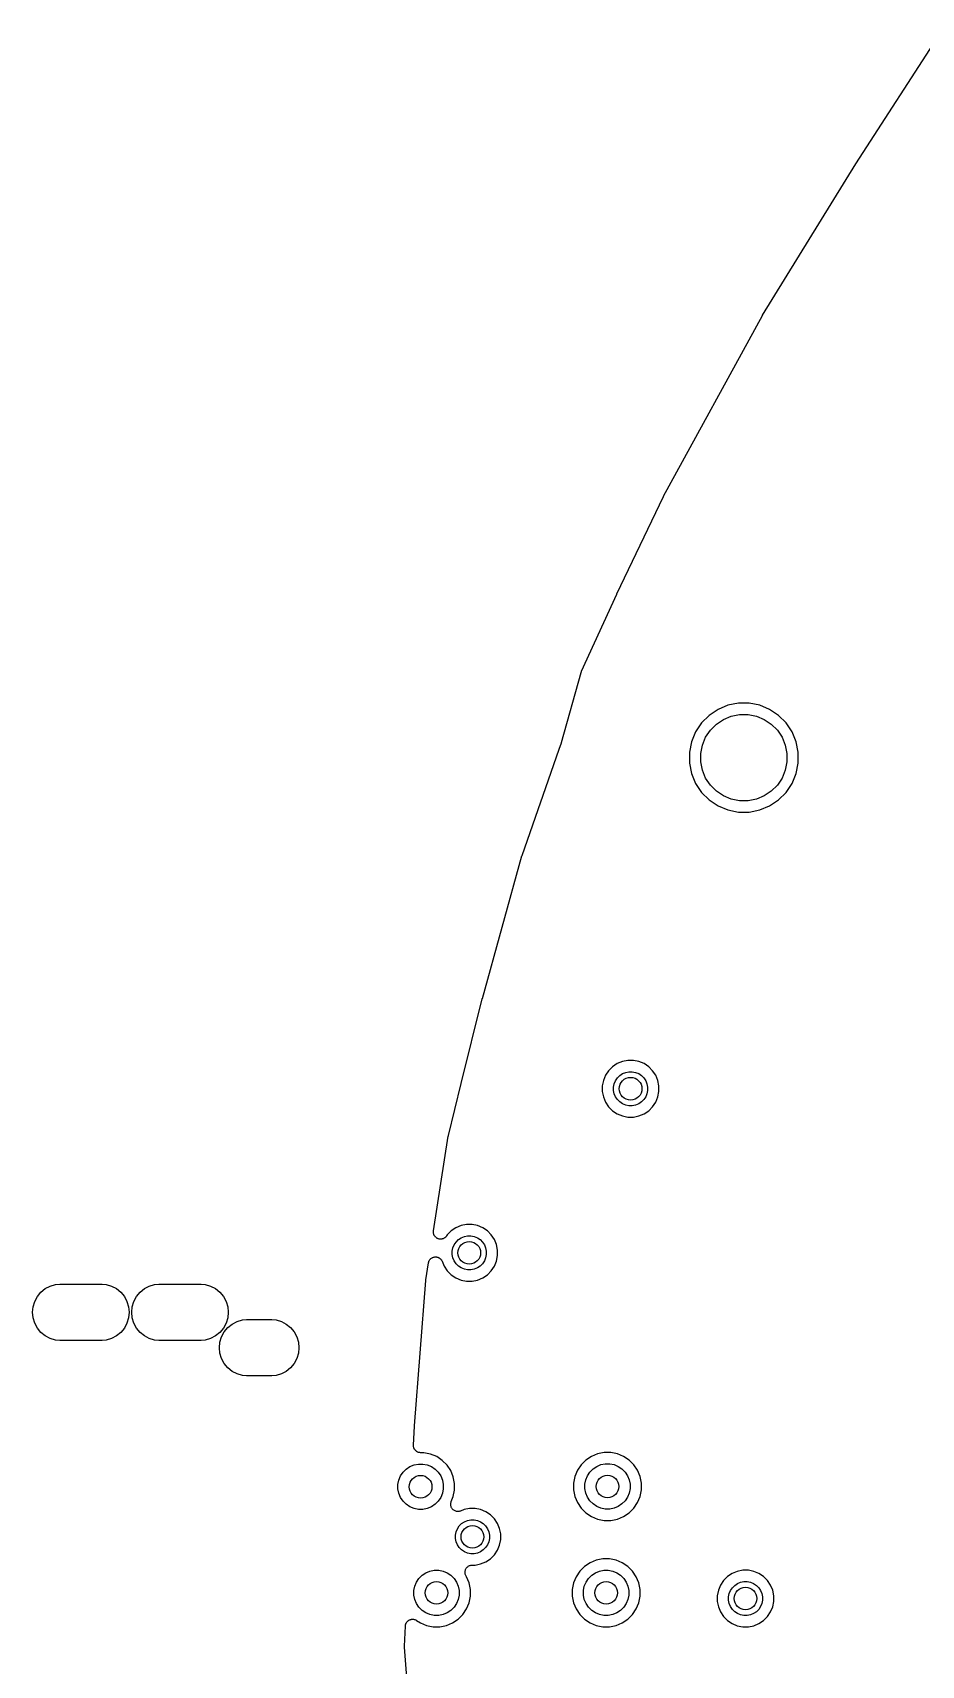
# Model space of a CAD drawing. Extents: x 76.5 to 170.9, y -170.6 to -83.1.
# Drawn here: x 76.45 to 92.15, y -129.04 to -100.19 of the extents above; entities that cross this region are included whole.
import ezdxf

# ---------------------------------------------------------------- set-up
doc = ezdxf.new("R2010")
doc.units = 0
doc.header["$MEASUREMENT"] = 0
doc.layers.add('BLACK', color=7, linetype='CONTINUOUS')

msp = doc.modelspace()

# ---------------------------------------------------------------- linework, layer by layer
at = {"layer": 'BLACK', "linetype": 'CONTINUOUS'}
for p, q in [((90.9988, -102.505), (92.497, -100.187)), ((89.3498, -105.178), (90.9974, -102.507)), ((90.9974, -102.507), (90.9983, -102.505)), ((90.9983, -102.505), (90.9986, -102.505)), ((90.9986, -102.505), (90.9988, -102.505)), ((87.5997, -108.378), (89.3465, -105.184)), ((89.3465, -105.184), (89.3474, -105.182)), ((89.3474, -105.182), (89.3488, -105.18)), ((89.3488, -105.18), (89.3498, -105.178)), ((86.7736, -110.105), (87.5966, -108.384)), ((87.5966, -108.384), (87.5974, -108.382)), ((87.5974, -108.382), (87.5987, -108.38)), ((87.5987, -108.38), (87.5997, -108.378)), ((86.1521, -111.472), (86.7726, -110.107)), ((86.7726, -110.107), (86.7733, -110.105)), ((86.7733, -110.105), (86.7735, -110.105)), ((86.7735, -110.105), (86.7736, -110.105)), ((85.7986, -112.729), (86.1454, -111.49)), ((86.1454, -111.49), (86.1459, -111.488)), ((86.1459, -111.488), (86.1493, -111.48)), ((86.1493, -111.48), (86.1521, -111.472)), ((88.5624, -112.145), (88.4048, -112.25)), ((88.7375, -112.072), (88.5624, -112.145)), ((88.9233, -112.035), (88.7375, -112.072)), ((89.1128, -112.035), (88.9233, -112.035)), ((89.2987, -112.072), (89.1128, -112.035)), ((89.4738, -112.145), (89.2987, -112.072)), ((89.6313, -112.25), (89.4738, -112.145)), ((88.2709, -112.384), (88.1656, -112.542)), ((88.4048, -112.25), (88.2709, -112.384)), ((88.4262, -112.512), (88.5323, -112.405)), ((88.5323, -112.405), (88.6571, -112.322)), ((88.6571, -112.322), (88.7958, -112.265)), ((88.7958, -112.265), (88.943, -112.235)), ((88.943, -112.235), (89.0931, -112.235)), ((89.0931, -112.235), (89.2404, -112.265)), ((89.2404, -112.265), (89.379, -112.322)), ((89.379, -112.322), (89.5038, -112.405)), ((89.5038, -112.405), (89.61, -112.512)), ((89.7653, -112.384), (89.6313, -112.25)), ((89.8706, -112.542), (89.7653, -112.384)), ((85.757, -112.848), (85.7974, -112.733)), ((85.7974, -112.733), (85.7986, -112.729)), ((88.0931, -112.717), (88.0561, -112.903)), ((88.1656, -112.542), (88.0931, -112.717)), ((88.2561, -112.922), (88.2854, -112.775)), ((88.2854, -112.775), (88.3428, -112.636)), ((88.3428, -112.636), (88.4262, -112.512)), ((89.61, -112.512), (89.6934, -112.636)), ((89.6934, -112.636), (89.7508, -112.775)), ((89.7508, -112.775), (89.7801, -112.922)), ((89.9431, -112.717), (89.8706, -112.542)), ((89.9801, -112.903), (89.9431, -112.717)), ((85.0995, -114.727), (85.757, -112.848)), ((88.0561, -112.903), (88.0561, -113.092)), ((88.2561, -113.072), (88.2561, -112.922)), ((88.2854, -113.22), (88.2561, -113.072)), ((89.7801, -113.072), (89.7508, -113.22)), ((89.7801, -112.922), (89.7801, -113.072)), ((89.9801, -113.092), (89.9801, -112.903)), ((88.0561, -113.092), (88.0931, -113.278)), ((88.0931, -113.278), (88.1656, -113.453)), ((88.3428, -113.358), (88.2854, -113.22)), ((88.4262, -113.483), (88.3428, -113.358)), ((89.6934, -113.358), (89.61, -113.483)), ((89.7508, -113.22), (89.6934, -113.358)), ((89.8706, -113.453), (89.9431, -113.278)), ((89.9431, -113.278), (89.9801, -113.092)), ((88.1656, -113.453), (88.2709, -113.611)), ((88.2709, -113.611), (88.4048, -113.745)), ((88.5323, -113.589), (88.4262, -113.483)), ((88.6571, -113.673), (88.5323, -113.589)), ((89.5038, -113.589), (89.379, -113.673)), ((89.61, -113.483), (89.5038, -113.589)), ((89.6313, -113.745), (89.7653, -113.611)), ((89.7653, -113.611), (89.8706, -113.453)), ((88.4048, -113.745), (88.5624, -113.85)), ((88.5624, -113.85), (88.7375, -113.922)), ((88.7958, -113.73), (88.6571, -113.673)), ((88.7375, -113.922), (88.9233, -113.959)), ((88.943, -113.759), (88.7958, -113.73)), ((89.0931, -113.759), (88.943, -113.759)), ((89.2404, -113.73), (89.0931, -113.759)), ((89.1128, -113.959), (89.2987, -113.922)), ((89.379, -113.673), (89.2404, -113.73)), ((89.2987, -113.922), (89.4738, -113.85)), ((89.4738, -113.85), (89.6313, -113.745)), ((88.9233, -113.959), (89.1128, -113.959)), ((84.3986, -117.254), (85.097, -114.735)), ((85.097, -114.735), (85.0974, -114.733)), ((85.0974, -114.733), (85.0987, -114.73)), ((85.0987, -114.73), (85.0995, -114.727)), ((84.0271, -118.755), (84.3977, -117.257)), ((84.3977, -117.257), (84.3981, -117.256)), ((84.3981, -117.256), (84.3984, -117.255)), ((84.3984, -117.255), (84.3986, -117.254)), ((86.6297, -118.529), (86.575, -118.61)), ((86.6994, -118.459), (86.6297, -118.529)), ((86.7813, -118.404), (86.6994, -118.459)), ((86.8722, -118.366), (86.7813, -118.404)), ((86.9688, -118.347), (86.8722, -118.366)), ((86.876, -118.581), (86.9306, -118.559)), ((86.9306, -118.559), (86.9885, -118.547)), ((87.0673, -118.347), (86.9688, -118.347)), ((86.9885, -118.547), (87.0476, -118.547)), ((87.0476, -118.547), (87.1056, -118.559)), ((87.1639, -118.366), (87.0673, -118.347)), ((87.1056, -118.559), (87.1602, -118.581)), ((87.2549, -118.404), (87.1639, -118.366)), ((87.3368, -118.459), (87.2549, -118.404)), ((87.4065, -118.529), (87.3368, -118.459)), ((87.4612, -118.61), (87.4065, -118.529)), ((83.7994, -119.675), (84.0271, -118.755)), ((84.0271, -118.755), (84.0271, -118.755)), ((86.5373, -118.701), (86.5181, -118.798)), ((86.5181, -118.798), (86.5181, -118.897)), ((86.575, -118.61), (86.5373, -118.701)), ((86.7181, -118.818), (86.7296, -118.76)), ((86.7181, -118.877), (86.7181, -118.818)), ((86.7296, -118.76), (86.7522, -118.705)), ((86.7522, -118.705), (86.7851, -118.656)), ((86.7851, -118.656), (86.8269, -118.614)), ((86.8269, -118.614), (86.876, -118.581)), ((87.1602, -118.581), (87.2093, -118.614)), ((87.2093, -118.614), (87.2511, -118.656)), ((87.2511, -118.656), (87.2839, -118.705)), ((87.2839, -118.705), (87.3066, -118.76)), ((87.3066, -118.76), (87.3181, -118.818)), ((87.3181, -118.818), (87.3181, -118.877)), ((87.4989, -118.701), (87.4612, -118.61)), ((87.5181, -118.798), (87.4989, -118.701)), ((87.5181, -118.897), (87.5181, -118.798)), ((86.5181, -118.897), (86.5373, -118.993)), ((86.5373, -118.993), (86.575, -119.084)), ((86.575, -119.084), (86.6297, -119.166)), ((86.7296, -118.935), (86.7181, -118.877)), ((86.7522, -118.989), (86.7296, -118.935)), ((86.7851, -119.039), (86.7522, -118.989)), ((86.8269, -119.08), (86.7851, -119.039)), ((86.876, -119.113), (86.8269, -119.08)), ((86.9306, -119.136), (86.876, -119.113)), ((86.9885, -119.147), (86.9306, -119.136)), ((87.1056, -119.136), (87.0476, -119.147)), ((87.1602, -119.113), (87.1056, -119.136)), ((87.2093, -119.08), (87.1602, -119.113)), ((87.2511, -119.039), (87.2093, -119.08)), ((87.2839, -118.989), (87.2511, -119.039)), ((87.3066, -118.935), (87.2839, -118.989)), ((87.3181, -118.877), (87.3066, -118.935)), ((87.4065, -119.166), (87.4612, -119.084)), ((87.4612, -119.084), (87.4989, -118.993)), ((87.4989, -118.993), (87.5181, -118.897)), ((86.6297, -119.166), (86.6994, -119.236)), ((86.6994, -119.236), (86.7813, -119.29)), ((86.7813, -119.29), (86.8722, -119.328)), ((86.8722, -119.328), (86.9688, -119.347)), ((86.9688, -119.347), (87.0673, -119.347)), ((87.0476, -119.147), (86.9885, -119.147)), ((87.0673, -119.347), (87.1639, -119.328)), ((87.1639, -119.328), (87.2549, -119.29)), ((87.2549, -119.29), (87.3368, -119.236)), ((87.3368, -119.236), (87.4065, -119.166)), ((83.5348, -121.359), (83.7972, -119.686)), ((83.7972, -119.686), (83.7975, -119.684)), ((83.7975, -119.684), (83.7987, -119.68)), ((83.7987, -119.68), (83.7994, -119.675)), ((83.5333, -121.378), (83.5343, -121.369)), ((83.5335, -121.381), (83.5333, -121.378)), ((83.5334, -121.384), (83.5335, -121.381)), ((83.5347, -121.393), (83.5334, -121.384)), ((83.5343, -121.369), (83.5348, -121.359)), ((83.5356, -121.403), (83.5347, -121.393)), ((83.5364, -121.406), (83.5356, -121.403)), ((83.5368, -121.408), (83.5364, -121.406)), ((83.54, -121.417), (83.5368, -121.408)), ((83.5427, -121.427), (83.54, -121.417)), ((83.544, -121.429), (83.5427, -121.427)), ((83.5449, -121.432), (83.544, -121.429)), ((83.5498, -121.44), (83.5449, -121.432)), ((83.5543, -121.449), (83.5498, -121.44)), ((83.556, -121.451), (83.5543, -121.449)), ((83.5574, -121.453), (83.556, -121.451)), ((83.5638, -121.46), (83.5574, -121.453)), ((83.7649, -121.451), (83.7586, -121.458)), ((83.7659, -121.449), (83.7649, -121.451)), ((83.7797, -121.429), (83.7659, -121.449)), ((83.8494, -121.359), (83.7797, -121.429)), ((83.9313, -121.304), (83.8494, -121.359)), ((84.0222, -121.266), (83.9313, -121.304)), ((84.1188, -121.247), (84.0222, -121.266)), ((84.0806, -121.459), (84.1385, -121.447)), ((84.2173, -121.247), (84.1188, -121.247)), ((84.1385, -121.447), (84.1976, -121.447)), ((84.1976, -121.447), (84.2556, -121.459)), ((84.3139, -121.266), (84.2173, -121.247)), ((84.4049, -121.304), (84.3139, -121.266)), ((84.4868, -121.359), (84.4049, -121.304)), ((84.5565, -121.429), (84.4868, -121.359)), ((84.6112, -121.51), (84.5565, -121.429)), ((83.5699, -121.468), (83.5638, -121.46)), ((83.572, -121.47), (83.5699, -121.468)), ((83.5738, -121.472), (83.572, -121.47)), ((83.5815, -121.478), (83.5738, -121.472)), ((83.589, -121.484), (83.5815, -121.478)), ((83.5914, -121.485), (83.589, -121.484)), ((83.5935, -121.487), (83.5914, -121.485)), ((83.6023, -121.491), (83.5935, -121.487)), ((83.6108, -121.496), (83.6023, -121.491)), ((83.6133, -121.496), (83.6108, -121.496)), ((83.6158, -121.498), (83.6133, -121.496)), ((83.6252, -121.5), (83.6158, -121.498)), ((83.6344, -121.503), (83.6252, -121.5)), ((83.6371, -121.503), (83.6344, -121.503)), ((83.6397, -121.504), (83.6371, -121.503)), ((83.6494, -121.505), (83.6397, -121.504)), ((83.6591, -121.506), (83.6494, -121.505)), ((83.6618, -121.505), (83.6591, -121.506)), ((83.6645, -121.506), (83.6618, -121.505)), ((83.6741, -121.504), (83.6645, -121.506)), ((83.6838, -121.504), (83.6741, -121.504)), ((83.6864, -121.503), (83.6838, -121.504)), ((83.689, -121.502), (83.6864, -121.503)), ((83.6982, -121.499), (83.689, -121.502)), ((83.7076, -121.497), (83.6982, -121.499)), ((83.71, -121.495), (83.7076, -121.497)), ((83.7125, -121.494), (83.71, -121.495)), ((83.7209, -121.49), (83.7125, -121.494)), ((83.7295, -121.485), (83.7209, -121.49)), ((83.7317, -121.483), (83.7295, -121.485)), ((83.734, -121.482), (83.7317, -121.483)), ((83.7413, -121.476), (83.734, -121.482)), ((83.7489, -121.47), (83.7413, -121.476)), ((83.7507, -121.468), (83.7489, -121.47)), ((83.7527, -121.466), (83.7507, -121.468)), ((83.7586, -121.458), (83.7527, -121.466)), ((83.8681, -121.718), (83.8796, -121.66)), ((83.8681, -121.777), (83.8681, -121.718)), ((83.8796, -121.66), (83.9022, -121.605)), ((83.9022, -121.605), (83.9351, -121.556)), ((83.9351, -121.556), (83.9768, -121.514)), ((83.9768, -121.514), (84.026, -121.481)), ((84.026, -121.481), (84.0806, -121.459)), ((84.2556, -121.459), (84.3102, -121.481)), ((84.3102, -121.481), (84.3593, -121.514)), ((84.3593, -121.514), (84.4011, -121.556)), ((84.4011, -121.556), (84.4339, -121.605)), ((84.4339, -121.605), (84.4566, -121.66)), ((84.4566, -121.66), (84.4681, -121.718)), ((84.4681, -121.718), (84.4681, -121.777)), ((84.6489, -121.601), (84.6112, -121.51)), ((84.6681, -121.698), (84.6489, -121.601)), ((84.6681, -121.797), (84.6681, -121.698)), ((83.3989, -122.226), (83.446, -121.926)), ((83.446, -121.926), (83.4462, -121.924)), ((83.4462, -121.924), (83.4469, -121.921)), ((83.4469, -121.921), (83.4471, -121.919)), ((83.4471, -121.919), (83.4501, -121.91)), ((83.4501, -121.91), (83.4528, -121.9)), ((83.4528, -121.9), (83.4539, -121.898)), ((83.4539, -121.898), (83.4546, -121.895)), ((83.4546, -121.895), (83.4594, -121.887)), ((83.4594, -121.887), (83.4639, -121.878)), ((83.4639, -121.878), (83.4653, -121.876)), ((83.4653, -121.876), (83.4665, -121.874)), ((83.4665, -121.874), (83.4729, -121.866)), ((83.4729, -121.866), (83.479, -121.858)), ((83.479, -121.858), (83.4808, -121.857)), ((83.4808, -121.857), (83.4824, -121.855)), ((83.4824, -121.855), (83.4902, -121.848)), ((83.4902, -121.848), (83.4977, -121.842)), ((83.4977, -121.842), (83.4998, -121.841)), ((83.4998, -121.841), (83.5017, -121.839)), ((83.5017, -121.839), (83.5105, -121.834)), ((83.5105, -121.834), (83.5192, -121.829)), ((83.5192, -121.829), (83.5215, -121.829)), ((83.5215, -121.829), (83.5236, -121.828)), ((83.5236, -121.828), (83.5332, -121.825)), ((83.5332, -121.825), (83.5427, -121.822)), ((83.5427, -121.822), (83.5451, -121.821)), ((83.5451, -121.821), (83.5474, -121.821)), ((83.5474, -121.821), (83.5574, -121.82)), ((83.5574, -121.82), (83.5672, -121.818)), ((83.5672, -121.818), (83.5697, -121.818)), ((83.5697, -121.818), (83.5721, -121.818)), ((83.5721, -121.818), (83.582, -121.819)), ((83.582, -121.819), (83.592, -121.82)), ((83.592, -121.82), (83.5943, -121.821)), ((83.5943, -121.821), (83.5967, -121.821)), ((83.5967, -121.821), (83.6063, -121.824)), ((83.6063, -121.824), (83.6159, -121.826)), ((83.6159, -121.826), (83.6181, -121.827)), ((83.6181, -121.827), (83.6204, -121.828)), ((83.6204, -121.828), (83.6292, -121.833)), ((83.6292, -121.833), (83.6382, -121.837)), ((83.6382, -121.837), (83.6401, -121.839)), ((83.6401, -121.839), (83.6423, -121.84)), ((83.6423, -121.84), (83.65, -121.846)), ((83.65, -121.846), (83.6579, -121.852)), ((83.6579, -121.852), (83.6595, -121.854)), ((83.6595, -121.854), (83.6614, -121.856)), ((83.6614, -121.856), (83.6677, -121.863)), ((83.6677, -121.863), (83.6743, -121.871)), ((83.6743, -121.871), (83.6755, -121.873)), ((83.6755, -121.873), (83.6771, -121.875)), ((83.6771, -121.875), (83.6818, -121.884)), ((83.6818, -121.884), (83.6868, -121.892)), ((83.6868, -121.892), (83.6876, -121.894)), ((83.6876, -121.894), (83.6888, -121.897)), ((83.6888, -121.897), (83.725, -121.984)), ((83.725, -121.984), (83.7797, -122.066)), ((83.8796, -121.835), (83.8681, -121.777)), ((83.9022, -121.889), (83.8796, -121.835)), ((83.9351, -121.939), (83.9022, -121.889)), ((83.9768, -121.98), (83.9351, -121.939)), ((84.026, -122.013), (83.9768, -121.98)), ((84.0806, -122.036), (84.026, -122.013)), ((84.3102, -122.013), (84.2556, -122.036)), ((84.3593, -121.98), (84.3102, -122.013)), ((84.4011, -121.939), (84.3593, -121.98)), ((84.4339, -121.889), (84.4011, -121.939)), ((84.4566, -121.835), (84.4339, -121.889)), ((84.4681, -121.777), (84.4566, -121.835)), ((84.5565, -122.066), (84.6112, -121.984)), ((84.6112, -121.984), (84.6489, -121.893)), ((84.6489, -121.893), (84.6681, -121.797)), ((76.764, -122.334), (76.8582, -122.305)), ((76.8582, -122.305), (76.9317, -122.298)), ((76.9317, -122.298), (77.6808, -122.298)), ((77.6808, -122.298), (77.7543, -122.305)), ((77.7543, -122.305), (77.8485, -122.334)), ((78.514, -122.334), (78.6082, -122.305)), ((78.6082, -122.305), (78.6817, -122.298)), ((78.6817, -122.298), (79.4308, -122.298)), ((79.4308, -122.298), (79.5043, -122.305)), ((79.5043, -122.305), (79.5985, -122.334)), ((83.1982, -124.804), (83.3977, -122.236)), ((83.3977, -122.236), (83.3979, -122.234)), ((83.3979, -122.234), (83.3986, -122.23)), ((83.3986, -122.23), (83.3989, -122.226)), ((83.7797, -122.066), (83.8494, -122.136)), ((83.8494, -122.136), (83.9313, -122.19)), ((83.9313, -122.19), (84.0222, -122.228)), ((84.0222, -122.228), (84.1188, -122.247)), ((84.1385, -122.047), (84.0806, -122.036)), ((84.1188, -122.247), (84.2173, -122.247)), ((84.1976, -122.047), (84.1385, -122.047)), ((84.2556, -122.036), (84.1976, -122.047)), ((84.2173, -122.247), (84.3139, -122.228)), ((84.3139, -122.228), (84.4049, -122.19)), ((84.4049, -122.19), (84.4868, -122.136)), ((84.4868, -122.136), (84.5565, -122.066)), ((76.4635, -122.7), (76.4921, -122.605)), ((76.4921, -122.605), (76.5385, -122.519)), ((76.5385, -122.519), (76.601, -122.442)), ((76.601, -122.442), (76.6771, -122.38)), ((76.6771, -122.38), (76.764, -122.334)), ((77.8485, -122.334), (77.9354, -122.38)), ((77.9354, -122.38), (78.0115, -122.442)), ((78.0115, -122.442), (78.074, -122.519)), ((78.074, -122.519), (78.1204, -122.605)), ((78.1204, -122.605), (78.149, -122.7)), ((78.2135, -122.7), (78.2421, -122.605)), ((78.2421, -122.605), (78.2885, -122.519)), ((78.2885, -122.519), (78.351, -122.442)), ((78.351, -122.442), (78.4271, -122.38)), ((78.4271, -122.38), (78.514, -122.334)), ((79.5985, -122.334), (79.6854, -122.38)), ((79.6854, -122.38), (79.7615, -122.442)), ((79.7615, -122.442), (79.824, -122.519)), ((79.824, -122.519), (79.8704, -122.605)), ((79.8704, -122.605), (79.899, -122.7)), ((76.4538, -122.798), (76.4635, -122.7)), ((76.4635, -122.896), (76.4538, -122.798)), ((76.4921, -122.99), (76.4635, -122.896)), ((78.149, -122.896), (78.1204, -122.99)), ((78.149, -122.7), (78.1587, -122.798)), ((78.1587, -122.798), (78.149, -122.896)), ((78.2038, -122.798), (78.2135, -122.7)), ((78.2135, -122.896), (78.2038, -122.798)), ((78.2421, -122.99), (78.2135, -122.896)), ((79.899, -122.896), (79.8704, -122.99)), ((79.899, -122.7), (79.9087, -122.798)), ((79.9087, -122.798), (79.899, -122.896)), ((76.5385, -123.077), (76.4921, -122.99)), ((76.601, -123.153), (76.5385, -123.077)), ((76.6771, -123.216), (76.601, -123.153)), ((78.0115, -123.153), (77.9354, -123.216)), ((78.074, -123.077), (78.0115, -123.153)), ((78.1204, -122.99), (78.074, -123.077)), ((78.2885, -123.077), (78.2421, -122.99)), ((78.351, -123.153), (78.2885, -123.077)), ((78.4271, -123.216), (78.351, -123.153)), ((79.7615, -123.153), (79.6854, -123.216)), ((79.824, -123.077), (79.7615, -123.153)), ((79.7921, -123.23), (79.8385, -123.144)), ((79.8704, -122.99), (79.824, -123.077)), ((79.8385, -123.144), (79.901, -123.067)), ((79.901, -123.067), (79.9771, -123.005)), ((79.9771, -123.005), (80.064, -122.959)), ((80.064, -122.959), (80.1582, -122.93)), ((80.1582, -122.93), (80.2317, -122.923)), ((80.2317, -122.923), (80.6808, -122.923)), ((80.6808, -122.923), (80.7543, -122.93)), ((80.7543, -122.93), (80.8485, -122.959)), ((80.8485, -122.959), (80.9354, -123.005)), ((80.9354, -123.005), (81.0115, -123.067)), ((81.0115, -123.067), (81.074, -123.144)), ((81.074, -123.144), (81.1204, -123.23)), ((76.764, -123.262), (76.6771, -123.216)), ((76.8582, -123.291), (76.764, -123.262)), ((76.9317, -123.298), (76.8582, -123.291)), ((77.6808, -123.298), (76.9317, -123.298)), ((77.7543, -123.291), (77.6808, -123.298)), ((77.8485, -123.262), (77.7543, -123.291)), ((77.9354, -123.216), (77.8485, -123.262)), ((78.514, -123.262), (78.4271, -123.216)), ((78.6082, -123.291), (78.514, -123.262)), ((78.6817, -123.298), (78.6082, -123.291)), ((79.4308, -123.298), (78.6817, -123.298)), ((79.5043, -123.291), (79.4308, -123.298)), ((79.5985, -123.262), (79.5043, -123.291)), ((79.6854, -123.216), (79.5985, -123.262)), ((79.7538, -123.423), (79.7635, -123.325)), ((79.7635, -123.521), (79.7538, -123.423)), ((79.7635, -123.325), (79.7921, -123.23)), ((81.1204, -123.23), (81.149, -123.325)), ((81.149, -123.325), (81.1587, -123.423)), ((81.1587, -123.423), (81.149, -123.521)), ((79.7921, -123.615), (79.7635, -123.521)), ((79.8385, -123.702), (79.7921, -123.615)), ((79.901, -123.778), (79.8385, -123.702)), ((81.074, -123.702), (81.0115, -123.778)), ((81.1204, -123.615), (81.074, -123.702)), ((81.149, -123.521), (81.1204, -123.615)), ((79.9771, -123.841), (79.901, -123.778)), ((80.064, -123.887), (79.9771, -123.841)), ((80.1582, -123.916), (80.064, -123.887)), ((80.2317, -123.923), (80.1582, -123.916)), ((80.6808, -123.923), (80.2317, -123.923)), ((80.7543, -123.916), (80.6808, -123.923)), ((80.8485, -123.887), (80.7543, -123.916)), ((80.9354, -123.841), (80.8485, -123.887)), ((81.0115, -123.778), (80.9354, -123.841)), ((83.1828, -125.147), (83.198, -124.808)), ((83.198, -124.808), (83.1981, -124.806)), ((83.1981, -124.806), (83.1983, -124.805)), ((83.1983, -124.805), (83.1982, -124.804)), ((83.1826, -125.152), (83.1829, -125.149)), ((83.1835, -125.162), (83.1826, -125.152)), ((83.1829, -125.149), (83.1828, -125.147)), ((83.1841, -125.172), (83.1835, -125.162)), ((83.1847, -125.174), (83.1841, -125.172)), ((83.1849, -125.177), (83.1847, -125.174)), ((83.1877, -125.186), (83.1849, -125.177)), ((83.1902, -125.196), (83.1877, -125.186)), ((83.1912, -125.198), (83.1902, -125.196)), ((83.1919, -125.2), (83.1912, -125.198)), ((83.1965, -125.209), (83.1919, -125.2)), ((83.1914, -125.495), (83.2687, -125.48)), ((83.2008, -125.218), (83.1965, -125.209)), ((83.2023, -125.22), (83.2008, -125.218)), ((83.2034, -125.222), (83.2023, -125.22)), ((83.2096, -125.23), (83.2034, -125.222)), ((83.2156, -125.238), (83.2096, -125.23)), ((83.2174, -125.24), (83.2156, -125.238)), ((83.2189, -125.242), (83.2174, -125.24)), ((83.2266, -125.248), (83.2189, -125.242)), ((83.234, -125.255), (83.2266, -125.248)), ((83.236, -125.256), (83.234, -125.255)), ((83.2379, -125.258), (83.236, -125.256)), ((83.2466, -125.262), (83.2379, -125.258)), ((83.2552, -125.268), (83.2466, -125.262)), ((83.2575, -125.268), (83.2552, -125.268)), ((83.2596, -125.27), (83.2575, -125.268)), ((83.2691, -125.273), (83.2596, -125.27)), ((83.2687, -125.48), (83.3475, -125.48)), ((83.2786, -125.276), (83.2691, -125.273)), ((83.2809, -125.276), (83.2786, -125.276)), ((83.2832, -125.277), (83.2809, -125.276)), ((83.2932, -125.278), (83.2832, -125.277)), ((83.3031, -125.28), (83.2932, -125.278)), ((83.3055, -125.28), (83.3031, -125.28)), ((83.3079, -125.28), (83.3055, -125.28)), ((83.3096, -125.28), (83.3079, -125.28)), ((83.3672, -125.28), (83.3096, -125.28)), ((83.3475, -125.48), (83.4248, -125.495)), ((83.4831, -125.303), (83.3672, -125.28)), ((83.5923, -125.348), (83.4831, -125.303)), ((83.6906, -125.414), (83.5923, -125.348)), ((83.7741, -125.497), (83.6906, -125.414)), ((86.144, -125.492), (86.0784, -125.59)), ((86.2276, -125.409), (86.144, -125.492)), ((86.3259, -125.343), (86.2276, -125.409)), ((86.4351, -125.298), (86.3259, -125.343)), ((86.4206, -125.52), (86.4934, -125.49)), ((86.551, -125.275), (86.4351, -125.298)), ((86.4934, -125.49), (86.5707, -125.475)), ((86.6692, -125.275), (86.551, -125.275)), ((86.5707, -125.475), (86.6495, -125.475)), ((86.6495, -125.475), (86.7268, -125.49)), ((86.7851, -125.298), (86.6692, -125.275)), ((86.7268, -125.49), (86.7996, -125.52)), ((86.8943, -125.343), (86.7851, -125.298)), ((86.9926, -125.409), (86.8943, -125.343)), ((87.0761, -125.492), (86.9926, -125.409)), ((87.1418, -125.59), (87.0761, -125.492)), ((82.9081, -125.84), (82.9235, -125.763)), ((82.9235, -125.763), (82.9536, -125.69)), ((82.9536, -125.69), (82.9974, -125.625)), ((82.9974, -125.625), (83.0531, -125.569)), ((83.0531, -125.569), (83.1186, -125.525)), ((83.1186, -125.525), (83.1914, -125.495)), ((83.4248, -125.495), (83.4976, -125.525)), ((83.4976, -125.525), (83.5631, -125.569)), ((83.5631, -125.569), (83.6188, -125.625)), ((83.6188, -125.625), (83.6626, -125.69)), ((83.6626, -125.69), (83.6927, -125.763)), ((83.6927, -125.763), (83.7081, -125.84)), ((83.8398, -125.596), (83.7741, -125.497)), ((83.885, -125.705), (83.8398, -125.596)), ((83.9081, -125.821), (83.885, -125.705)), ((86.0331, -125.7), (86.0101, -125.816)), ((86.0784, -125.59), (86.0331, -125.7)), ((86.2101, -125.835), (86.2255, -125.758)), ((86.2255, -125.758), (86.2556, -125.685)), ((86.2556, -125.685), (86.2994, -125.62)), ((86.2994, -125.62), (86.3551, -125.564)), ((86.3551, -125.564), (86.4206, -125.52)), ((86.7996, -125.52), (86.8651, -125.564)), ((86.8651, -125.564), (86.9208, -125.62)), ((86.9208, -125.62), (86.9646, -125.685)), ((86.9646, -125.685), (86.9947, -125.758)), ((86.9947, -125.758), (87.0101, -125.835)), ((87.187, -125.7), (87.1418, -125.59)), ((87.2101, -125.816), (87.187, -125.7)), ((82.9081, -125.919), (82.9081, -125.84)), ((82.9235, -125.996), (82.9081, -125.919)), ((82.9536, -126.069), (82.9235, -125.996)), ((82.9974, -126.135), (82.9536, -126.069)), ((83.6626, -126.069), (83.6188, -126.135)), ((83.6927, -125.996), (83.6626, -126.069)), ((83.7081, -125.919), (83.6927, -125.996)), ((83.7081, -125.84), (83.7081, -125.919)), ((83.8486, -126.143), (83.885, -126.055)), ((83.885, -126.055), (83.9081, -125.939)), ((83.9081, -125.939), (83.9081, -125.821)), ((86.0101, -125.816), (86.0101, -125.934)), ((86.0101, -125.934), (86.0331, -126.05)), ((86.0331, -126.05), (86.0784, -126.159)), ((86.2101, -125.914), (86.2101, -125.835)), ((86.2255, -125.991), (86.2101, -125.914)), ((86.2556, -126.064), (86.2255, -125.991)), ((86.2994, -126.13), (86.2556, -126.064)), ((86.9646, -126.064), (86.9208, -126.13)), ((86.9947, -125.991), (86.9646, -126.064)), ((87.0101, -125.914), (86.9947, -125.991)), ((87.0101, -125.835), (87.0101, -125.914)), ((87.1418, -126.159), (87.187, -126.05)), ((87.187, -126.05), (87.2101, -125.934)), ((87.2101, -125.934), (87.2101, -125.816)), ((83.0531, -126.19), (82.9974, -126.135)), ((83.1186, -126.234), (83.0531, -126.19)), ((83.1914, -126.264), (83.1186, -126.234)), ((83.2687, -126.28), (83.1914, -126.264)), ((83.3475, -126.28), (83.2687, -126.28)), ((83.4248, -126.264), (83.3475, -126.28)), ((83.4976, -126.234), (83.4248, -126.264)), ((83.5631, -126.19), (83.4976, -126.234)), ((83.6188, -126.135), (83.5631, -126.19)), ((83.839, -126.191), (83.8402, -126.179)), ((83.8401, -126.203), (83.839, -126.191)), ((83.839, -126.191), (83.839, -126.191)), ((83.839, -126.191), (83.839, -126.191)), ((83.8413, -126.215), (83.8401, -126.203)), ((83.8402, -126.179), (83.8414, -126.166)), ((83.8413, -126.216), (83.8413, -126.215)), ((83.8448, -126.227), (83.8413, -126.216)), ((83.8413, -126.216), (83.8413, -126.216)), ((83.8414, -126.166), (83.8415, -126.166)), ((83.8415, -126.166), (83.8451, -126.154)), ((83.8415, -126.166), (83.8415, -126.166)), ((83.8483, -126.239), (83.8448, -126.227)), ((83.8451, -126.154), (83.8486, -126.143)), ((83.8484, -126.239), (83.8483, -126.239)), ((83.8485, -126.239), (83.8484, -126.239)), ((83.8542, -126.25), (83.8485, -126.239)), ((83.8598, -126.261), (83.8542, -126.25)), ((83.86, -126.261), (83.8598, -126.261)), ((83.8601, -126.261), (83.86, -126.261)), ((83.8679, -126.271), (83.8601, -126.261)), ((83.8754, -126.28), (83.8679, -126.271)), ((83.8755, -126.28), (83.8754, -126.28)), ((83.8757, -126.281), (83.8755, -126.28)), ((83.8851, -126.288), (83.8757, -126.281)), ((83.8944, -126.296), (83.8851, -126.288)), ((83.8946, -126.296), (83.8944, -126.296)), ((83.8948, -126.296), (83.8946, -126.296)), ((83.9054, -126.302), (83.8948, -126.296)), ((83.9161, -126.308), (83.9054, -126.302)), ((83.9163, -126.308), (83.9161, -126.308)), ((83.9165, -126.308), (83.9163, -126.308)), ((83.9283, -126.312), (83.9165, -126.308)), ((83.9398, -126.316), (83.9283, -126.312)), ((83.94, -126.316), (83.9398, -126.316)), ((83.9402, -126.316), (83.94, -126.316)), ((83.9524, -126.317), (83.9402, -126.316)), ((83.9644, -126.318), (83.9524, -126.317)), ((83.9646, -126.318), (83.9644, -126.318)), ((83.9649, -126.318), (83.9646, -126.318)), ((83.977, -126.317), (83.9649, -126.318)), ((83.9891, -126.316), (83.977, -126.317)), ((83.9893, -126.316), (83.9891, -126.316)), ((83.9895, -126.316), (83.9893, -126.316)), ((84.0011, -126.313), (83.9895, -126.316)), ((84.0129, -126.309), (84.0011, -126.313)), ((84.0133, -126.309), (84.0129, -126.309)), ((84.0146, -126.309), (84.0133, -126.309)), ((84.0133, -126.309), (84.0133, -126.309)), ((84.0133, -126.309), (84.0133, -126.309)), ((84.0766, -126.283), (84.0146, -126.309)), ((84.1732, -126.264), (84.0766, -126.283)), ((84.2717, -126.264), (84.1732, -126.264)), ((84.3683, -126.283), (84.2717, -126.264)), ((84.4593, -126.321), (84.3683, -126.283)), ((84.5412, -126.375), (84.4593, -126.321)), ((86.0784, -126.159), (86.144, -126.257)), ((86.144, -126.257), (86.2276, -126.341)), ((86.2276, -126.341), (86.3259, -126.406)), ((86.3551, -126.185), (86.2994, -126.13)), ((86.4206, -126.229), (86.3551, -126.185)), ((86.4934, -126.259), (86.4206, -126.229)), ((86.5707, -126.275), (86.4934, -126.259)), ((86.6495, -126.275), (86.5707, -126.275)), ((86.7268, -126.259), (86.6495, -126.275)), ((86.7996, -126.229), (86.7268, -126.259)), ((86.8651, -126.185), (86.7996, -126.229)), ((86.9208, -126.13), (86.8651, -126.185)), ((86.8943, -126.406), (86.9926, -126.341)), ((86.9926, -126.341), (87.0761, -126.257)), ((87.0761, -126.257), (87.1418, -126.159)), ((83.934, -126.676), (83.9566, -126.622)), ((83.9566, -126.622), (83.9895, -126.572)), ((83.9895, -126.572), (84.0312, -126.531)), ((84.0312, -126.531), (84.0804, -126.498)), ((84.0804, -126.498), (84.135, -126.475)), ((84.135, -126.475), (84.1929, -126.464)), ((84.1929, -126.464), (84.252, -126.464)), ((84.252, -126.464), (84.31, -126.475)), ((84.31, -126.475), (84.3646, -126.498)), ((84.3646, -126.498), (84.4137, -126.531)), ((84.4137, -126.531), (84.4555, -126.572)), ((84.4555, -126.572), (84.4883, -126.622)), ((84.4883, -126.622), (84.511, -126.676)), ((84.6109, -126.445), (84.5412, -126.375)), ((84.6656, -126.527), (84.6109, -126.445)), ((84.7033, -126.618), (84.6656, -126.527)), ((84.7225, -126.714), (84.7033, -126.618)), ((86.3259, -126.406), (86.4351, -126.452)), ((86.4351, -126.452), (86.551, -126.475)), ((86.551, -126.475), (86.6692, -126.475)), ((86.6692, -126.475), (86.7851, -126.452)), ((86.7851, -126.452), (86.8943, -126.406)), ((83.9225, -126.734), (83.934, -126.676)), ((83.9225, -126.793), (83.9225, -126.734)), ((83.934, -126.851), (83.9225, -126.793)), ((83.9566, -126.906), (83.934, -126.851)), ((83.9895, -126.955), (83.9566, -126.906)), ((84.4883, -126.906), (84.4555, -126.955)), ((84.511, -126.851), (84.4883, -126.906)), ((84.511, -126.676), (84.5225, -126.734)), ((84.5225, -126.793), (84.511, -126.851)), ((84.5225, -126.734), (84.5225, -126.793)), ((84.6656, -127.001), (84.7033, -126.91)), ((84.7033, -126.91), (84.7225, -126.813)), ((84.7225, -126.813), (84.7225, -126.714)), ((84.0312, -126.997), (83.9895, -126.955)), ((84.0804, -127.03), (84.0312, -126.997)), ((84.135, -127.052), (84.0804, -127.03)), ((84.1929, -127.064), (84.135, -127.052)), ((84.252, -127.064), (84.1929, -127.064)), ((84.31, -127.052), (84.252, -127.064)), ((84.3646, -127.03), (84.31, -127.052)), ((84.4137, -126.997), (84.3646, -127.03)), ((84.3683, -127.244), (84.4593, -127.207)), ((84.4555, -126.955), (84.4137, -126.997)), ((84.4593, -127.207), (84.5412, -127.152)), ((84.5412, -127.152), (84.6109, -127.082)), ((84.6109, -127.082), (84.6656, -127.001)), ((86.3005, -127.223), (86.2022, -127.288)), ((86.4097, -127.177), (86.3005, -127.223)), ((86.5256, -127.154), (86.4097, -127.177)), ((86.6438, -127.154), (86.5256, -127.154)), ((86.7597, -127.177), (86.6438, -127.154)), ((86.8689, -127.223), (86.7597, -127.177)), ((86.9672, -127.288), (86.8689, -127.223)), ((83.233, -127.565), (83.2768, -127.499)), ((83.2768, -127.499), (83.3325, -127.444)), ((83.3325, -127.444), (83.398, -127.4)), ((83.398, -127.4), (83.4708, -127.37)), ((83.4708, -127.37), (83.5481, -127.354)), ((83.5481, -127.354), (83.6269, -127.354)), ((83.6269, -127.354), (83.7042, -127.37)), ((83.7042, -127.37), (83.777, -127.4)), ((83.777, -127.4), (83.8425, -127.444)), ((83.8425, -127.444), (83.8982, -127.499)), ((83.8982, -127.499), (83.942, -127.565)), ((84.0919, -127.389), (84.0932, -127.377)), ((84.0919, -127.39), (84.0919, -127.389)), ((84.093, -127.402), (84.0919, -127.39)), ((84.0919, -127.39), (84.0919, -127.39)), ((84.094, -127.414), (84.093, -127.402)), ((84.0932, -127.377), (84.0945, -127.365)), ((84.0941, -127.414), (84.094, -127.414)), ((84.0975, -127.426), (84.0941, -127.414)), ((84.0941, -127.414), (84.0941, -127.414)), ((84.0945, -127.365), (84.0946, -127.365)), ((84.0946, -127.365), (84.0982, -127.353)), ((84.0946, -127.365), (84.0946, -127.365)), ((84.1009, -127.438), (84.0975, -127.426)), ((84.0982, -127.353), (84.1018, -127.341)), ((84.1011, -127.438), (84.1009, -127.438)), ((84.1067, -127.449), (84.1011, -127.438)), ((84.1011, -127.438), (84.1011, -127.438)), ((84.1018, -127.341), (84.1019, -127.341)), ((84.1019, -127.341), (84.102, -127.341)), ((84.102, -127.341), (84.1078, -127.33)), ((84.1123, -127.46), (84.1067, -127.449)), ((84.1078, -127.33), (84.1136, -127.32)), ((84.1126, -127.46), (84.1123, -127.46)), ((84.1133, -127.461), (84.1126, -127.46)), ((84.1126, -127.46), (84.1126, -127.46)), ((84.1126, -127.46), (84.1126, -127.46)), ((84.1192, -127.47), (84.1133, -127.461)), ((84.1136, -127.32), (84.1138, -127.319)), ((84.1138, -127.319), (84.1139, -127.319)), ((84.1139, -127.319), (84.1216, -127.31)), ((84.1644, -127.579), (84.1192, -127.47)), ((84.1216, -127.31), (84.1294, -127.301)), ((84.1294, -127.301), (84.1296, -127.3)), ((84.1296, -127.3), (84.1298, -127.3)), ((84.1298, -127.3), (84.1392, -127.293)), ((84.1392, -127.293), (84.1486, -127.285)), ((84.1486, -127.285), (84.1489, -127.285)), ((84.1489, -127.285), (84.1491, -127.285)), ((84.1491, -127.285), (84.1599, -127.279)), ((84.1599, -127.279), (84.1705, -127.273)), ((84.1705, -127.273), (84.1708, -127.273)), ((84.1708, -127.273), (84.171, -127.273)), ((84.171, -127.273), (84.1828, -127.27)), ((84.1828, -127.27), (84.1942, -127.266)), ((84.1942, -127.266), (84.1945, -127.266)), ((84.1945, -127.266), (84.1948, -127.266)), ((84.1948, -127.266), (84.2069, -127.265)), ((84.2069, -127.265), (84.2189, -127.264)), ((84.2189, -127.264), (84.2717, -127.264)), ((84.2717, -127.264), (84.3683, -127.244)), ((86.053, -127.47), (86.0077, -127.579)), ((86.1186, -127.372), (86.053, -127.47)), ((86.2022, -127.288), (86.1186, -127.372)), ((86.2302, -127.565), (86.274, -127.499)), ((86.274, -127.499), (86.3297, -127.444)), ((86.3297, -127.444), (86.3952, -127.4)), ((86.3952, -127.4), (86.468, -127.37)), ((86.468, -127.37), (86.5453, -127.354)), ((86.5453, -127.354), (86.6241, -127.354)), ((86.6241, -127.354), (86.7014, -127.37)), ((86.7014, -127.37), (86.7742, -127.4)), ((86.7742, -127.4), (86.8397, -127.444)), ((86.8397, -127.444), (86.8954, -127.499)), ((86.8954, -127.499), (86.9392, -127.565)), ((87.0507, -127.372), (86.9672, -127.288)), ((87.1164, -127.47), (87.0507, -127.372)), ((87.1616, -127.579), (87.1164, -127.47)), ((88.7298, -127.468), (88.6601, -127.537)), ((88.8117, -127.413), (88.7298, -127.468)), ((88.9026, -127.375), (88.8117, -127.413)), ((88.9992, -127.356), (88.9026, -127.375)), ((89.0977, -127.356), (88.9992, -127.356)), ((89.1943, -127.375), (89.0977, -127.356)), ((89.2853, -127.413), (89.1943, -127.375)), ((89.3672, -127.468), (89.2853, -127.413)), ((89.4369, -127.537), (89.3672, -127.468)), ((83.1875, -127.715), (83.2029, -127.638)), ((83.1875, -127.794), (83.1875, -127.715)), ((83.2029, -127.871), (83.1875, -127.794)), ((83.2029, -127.638), (83.233, -127.565)), ((83.942, -127.565), (83.9721, -127.638)), ((83.9721, -127.638), (83.9875, -127.715)), ((83.9875, -127.794), (83.9721, -127.871)), ((83.9875, -127.715), (83.9875, -127.794)), ((84.1875, -127.695), (84.1644, -127.579)), ((84.1875, -127.813), (84.1875, -127.695)), ((86.0077, -127.579), (85.9847, -127.695)), ((85.9847, -127.695), (85.9847, -127.813)), ((86.1847, -127.715), (86.2001, -127.638)), ((86.1847, -127.794), (86.1847, -127.715)), ((86.2001, -127.871), (86.1847, -127.794)), ((86.2001, -127.638), (86.2302, -127.565)), ((86.9392, -127.565), (86.9693, -127.638)), ((86.9693, -127.638), (86.9847, -127.715)), ((86.9847, -127.794), (86.9693, -127.871)), ((86.9847, -127.715), (86.9847, -127.794)), ((87.1847, -127.695), (87.1616, -127.579)), ((87.1847, -127.813), (87.1847, -127.695)), ((88.5677, -127.71), (88.5485, -127.807)), ((88.6054, -127.619), (88.5677, -127.71)), ((88.6601, -127.537), (88.6054, -127.619)), ((88.7485, -127.826), (88.76, -127.768)), ((88.76, -127.768), (88.7826, -127.714)), ((88.7826, -127.714), (88.8155, -127.665)), ((88.8155, -127.665), (88.8572, -127.623)), ((88.8572, -127.623), (88.9064, -127.59)), ((88.9064, -127.59), (88.961, -127.567)), ((88.961, -127.567), (89.0189, -127.556)), ((89.0189, -127.556), (89.078, -127.556)), ((89.078, -127.556), (89.136, -127.567)), ((89.136, -127.567), (89.1906, -127.59)), ((89.1906, -127.59), (89.2397, -127.623)), ((89.2397, -127.623), (89.2815, -127.665)), ((89.2815, -127.665), (89.3143, -127.714)), ((89.3143, -127.714), (89.337, -127.768)), ((89.337, -127.768), (89.3485, -127.826)), ((89.4916, -127.619), (89.4369, -127.537)), ((89.5293, -127.71), (89.4916, -127.619)), ((89.5485, -127.807), (89.5293, -127.71)), ((83.233, -127.944), (83.2029, -127.871)), ((83.2768, -128.009), (83.233, -127.944)), ((83.3325, -128.065), (83.2768, -128.009)), ((83.398, -128.109), (83.3325, -128.065)), ((83.8425, -128.065), (83.777, -128.109)), ((83.8982, -128.009), (83.8425, -128.065)), ((83.942, -127.944), (83.8982, -128.009)), ((83.9721, -127.871), (83.942, -127.944)), ((84.0535, -128.137), (84.1192, -128.038)), ((84.1192, -128.038), (84.1644, -127.929)), ((84.1644, -127.929), (84.1875, -127.813)), ((85.9847, -127.813), (86.0077, -127.929)), ((86.0077, -127.929), (86.053, -128.038)), ((86.053, -128.038), (86.1186, -128.137)), ((86.2302, -127.944), (86.2001, -127.871)), ((86.274, -128.009), (86.2302, -127.944)), ((86.3297, -128.065), (86.274, -128.009)), ((86.3952, -128.109), (86.3297, -128.065)), ((86.8397, -128.065), (86.7742, -128.109)), ((86.8954, -128.009), (86.8397, -128.065)), ((86.9392, -127.944), (86.8954, -128.009)), ((86.9693, -127.871), (86.9392, -127.944)), ((87.0507, -128.137), (87.1164, -128.038)), ((87.1164, -128.038), (87.1616, -127.929)), ((87.1616, -127.929), (87.1847, -127.813)), ((88.5485, -127.807), (88.5485, -127.905)), ((88.5485, -127.905), (88.5677, -128.002)), ((88.5677, -128.002), (88.6054, -128.093)), ((88.7485, -127.885), (88.7485, -127.826)), ((88.76, -127.943), (88.7485, -127.885)), ((88.7826, -127.998), (88.76, -127.943)), ((88.8155, -128.047), (88.7826, -127.998)), ((88.8572, -128.089), (88.8155, -128.047)), ((88.9064, -128.122), (88.8572, -128.089)), ((89.2397, -128.089), (89.1906, -128.122)), ((89.2815, -128.047), (89.2397, -128.089)), ((89.3143, -127.998), (89.2815, -128.047)), ((89.337, -127.943), (89.3143, -127.998)), ((89.3485, -127.885), (89.337, -127.943)), ((89.3485, -127.826), (89.3485, -127.885)), ((89.4916, -128.093), (89.5293, -128.002)), ((89.5293, -128.002), (89.5485, -127.905)), ((89.5485, -127.905), (89.5485, -127.807)), ((83.0234, -128.698), (83.0394, -128.342)), ((83.0394, -128.342), (83.0395, -128.34)), ((83.0395, -128.34), (83.041, -128.331)), ((83.041, -128.331), (83.042, -128.321)), ((83.042, -128.321), (83.0429, -128.318)), ((83.0429, -128.318), (83.0434, -128.315)), ((83.0434, -128.315), (83.0466, -128.307)), ((83.0466, -128.307), (83.0494, -128.298)), ((83.0494, -128.298), (83.0508, -128.295)), ((83.0508, -128.295), (83.0519, -128.292)), ((83.0519, -128.292), (83.0568, -128.284)), ((83.0568, -128.284), (83.0612, -128.276)), ((83.0612, -128.276), (83.0632, -128.274)), ((83.0632, -128.274), (83.0648, -128.271)), ((83.0648, -128.271), (83.0711, -128.264)), ((83.0711, -128.264), (83.077, -128.257)), ((83.077, -128.257), (83.0795, -128.255)), ((83.0795, -128.255), (83.0816, -128.253)), ((83.0816, -128.253), (83.0891, -128.247)), ((83.0891, -128.247), (83.0963, -128.241)), ((83.0963, -128.241), (83.0991, -128.24)), ((83.0991, -128.24), (83.1016, -128.238)), ((83.1016, -128.238), (83.11, -128.234)), ((83.11, -128.234), (83.1182, -128.23)), ((83.1182, -128.23), (83.1212, -128.229)), ((83.1212, -128.229), (83.1241, -128.227)), ((83.1241, -128.227), (83.1331, -128.225)), ((83.1331, -128.225), (83.142, -128.223)), ((83.142, -128.223), (83.1451, -128.222)), ((83.1451, -128.222), (83.1481, -128.222)), ((83.1481, -128.222), (83.1574, -128.221)), ((83.1574, -128.221), (83.1666, -128.22)), ((83.1666, -128.22), (83.1697, -128.221)), ((83.1697, -128.221), (83.1729, -128.22)), ((83.1729, -128.22), (83.1821, -128.222)), ((83.1821, -128.222), (83.1913, -128.223)), ((83.1913, -128.223), (83.1943, -128.224)), ((83.1943, -128.224), (83.1974, -128.224)), ((83.1974, -128.224), (83.2061, -128.227)), ((83.2061, -128.227), (83.215, -128.23)), ((83.215, -128.23), (83.2178, -128.231)), ((83.2178, -128.231), (83.2207, -128.232)), ((83.2207, -128.232), (83.2287, -128.237)), ((83.2287, -128.237), (83.2369, -128.242)), ((83.2369, -128.242), (83.3033, -128.286)), ((83.3033, -128.286), (83.4125, -128.331)), ((83.4708, -128.139), (83.398, -128.109)), ((83.4125, -128.331), (83.5284, -128.354)), ((83.5481, -128.154), (83.4708, -128.139)), ((83.5284, -128.354), (83.6466, -128.354)), ((83.6269, -128.154), (83.5481, -128.154)), ((83.7042, -128.139), (83.6269, -128.154)), ((83.6466, -128.354), (83.7625, -128.331)), ((83.777, -128.109), (83.7042, -128.139)), ((83.7625, -128.331), (83.8717, -128.286)), ((83.8717, -128.286), (83.97, -128.22)), ((83.97, -128.22), (84.0535, -128.137)), ((86.1186, -128.137), (86.2022, -128.22)), ((86.2022, -128.22), (86.3005, -128.286)), ((86.3005, -128.286), (86.4097, -128.331)), ((86.468, -128.139), (86.3952, -128.109)), ((86.4097, -128.331), (86.5256, -128.354)), ((86.5453, -128.154), (86.468, -128.139)), ((86.5256, -128.354), (86.6438, -128.354)), ((86.6241, -128.154), (86.5453, -128.154)), ((86.7014, -128.139), (86.6241, -128.154)), ((86.6438, -128.354), (86.7597, -128.331)), ((86.7742, -128.109), (86.7014, -128.139)), ((86.7597, -128.331), (86.8689, -128.286)), ((86.8689, -128.286), (86.9672, -128.22)), ((86.9672, -128.22), (87.0507, -128.137)), ((88.6054, -128.093), (88.6601, -128.175)), ((88.6601, -128.175), (88.7298, -128.244)), ((88.7298, -128.244), (88.8117, -128.299)), ((88.8117, -128.299), (88.9026, -128.337)), ((88.9026, -128.337), (88.9992, -128.356)), ((88.961, -128.144), (88.9064, -128.122)), ((89.0189, -128.156), (88.961, -128.144)), ((88.9992, -128.356), (89.0977, -128.356)), ((89.078, -128.156), (89.0189, -128.156)), ((89.136, -128.144), (89.078, -128.156)), ((89.0977, -128.356), (89.1943, -128.337)), ((89.1906, -128.122), (89.136, -128.144)), ((89.1943, -128.337), (89.2853, -128.299)), ((89.2853, -128.299), (89.3672, -128.244)), ((89.3672, -128.244), (89.4369, -128.175)), ((89.4369, -128.175), (89.4916, -128.093)), ((83.0238, -128.705), (83.0234, -128.698)), ((83.0235, -128.712), (83.0238, -128.705)), ((83.0237, -128.713), (83.0235, -128.712)), ((83.087, -129.556), (83.0237, -128.713))]:
    msp.add_line(p, q, dxfattribs=at)
at = {"layer": 'BLACK'}
for centre in [(87.0181, -118.847), (84.1681, -121.747), (83.3081, -125.88), (86.6101, -125.875), (84.2225, -126.764), (83.5875, -127.754), (86.5847, -127.754), (89.0485, -127.856)]:
    msp.add_circle(centre, 0.2, dxfattribs=at)

doc.saveas('drawing.dxf')
